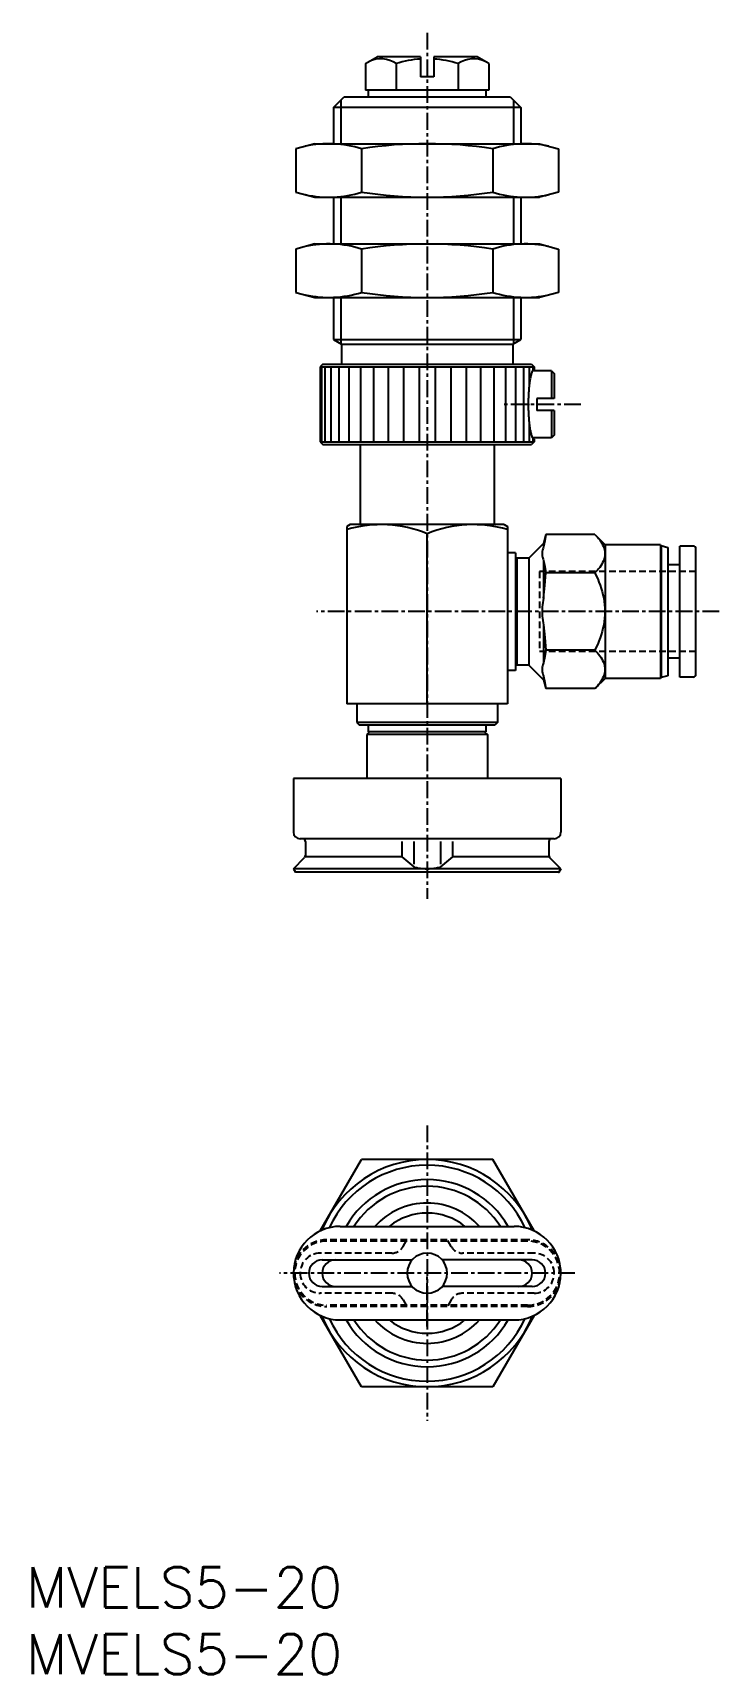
# Model space of a CAD drawing. Extents: x 1 to 52, y 0 to 123.
import ezdxf

# ---------------------------------------------------------------- set-up
doc = ezdxf.new("R2010")
doc.units = 0
doc.linetypes.add('CENTER', pattern=[2, 1.25, -0.25, 0.25, -0.25])
doc.linetypes.add('DASHED', pattern=[0.75, 0.5, -0.25])
doc.layers.get('0').update_dxf_attribs({"linetype": 'CONTINUOUS'})
doc.layers.add('CENTER', color=1, linetype='CENTER')
doc.styles.get("Standard").update_dxf_attribs({"font": 'txt.shx'})

# ---------------------------------------------------------------- blocks, each defined once
blk = doc.blocks.new('*U12')
at = {"color": 7, "linetype": 'CONTINUOUS'}
blk.add_text('MVELS5-20', height=3, dxfattribs=at).set_placement((0, 0))
blk = doc.blocks.new('*U13')
at = {"color": 7, "linetype": 'CONTINUOUS'}
blk.add_text('MVELS5-20', height=3, dxfattribs=at).set_placement((0, 5))

msp = doc.modelspace()

# ---------------------------------------------------------------- linework, layer by layer
at = {"color": 7, "linetype": 'CONTINUOUS'}
for p, q in [((25.38, 120.5), (26.25, 121)), ((25.38, 120.5), (25.38, 118.5)), ((29.5, 121), (26.25, 121)), ((27.69, 120.5), (27.69, 118.5)), ((29.5, 121), (29.5, 119.5)), ((33.75, 121), (30.5, 121)), ((30.5, 121), (30.5, 119.5)), ((32.31, 120.5), (32.31, 118.5)), ((34.62, 120.5), (33.75, 121)), ((34.62, 120.5), (34.62, 118.5)), ((30.5, 119.5), (29.5, 119.5)), ((23, 117.2), (23.8, 118)), ((23.8, 118), (36.2, 118)), ((34.62, 118.5), (25.38, 118.5)), ((25.6, 118.5), (25.6, 118)), ((34.4, 118.5), (34.4, 118)), ((36.2, 118), (37, 117.2)), ((23, 117.2), (23, 114.5)), ((37, 117.2), (23, 117.2)), ((23.54, 117.74), (23.54, 114.5)), ((36.46, 117.74), (36.46, 114.5)), ((37, 117.2), (37, 114.5)), ((21.6, 114.5), (20.19, 114.12)), ((21.6, 114.5), (38.4, 114.5)), ((38.4, 114.5), (39.81, 114.12)), ((20.19, 114.12), (20.19, 110.88)), ((25.09, 114.12), (25.09, 110.88)), ((34.91, 114.12), (34.91, 110.88)), ((39.81, 114.12), (39.81, 110.88)), ((20.19, 110.88), (21.6, 110.5)), ((39.81, 110.88), (38.4, 110.5)), ((21.6, 110.5), (38.4, 110.5)), ((23, 110.5), (23, 107)), ((23.54, 110.5), (23.54, 107)), ((36.46, 110.5), (36.46, 107)), ((37, 110.5), (37, 107)), ((21.6, 107), (20.19, 106.62)), ((21.6, 107), (38.4, 107)), ((38.4, 107), (39.81, 106.62)), ((20.19, 106.62), (20.19, 103.38)), ((25.09, 106.62), (25.09, 103.38)), ((34.91, 106.62), (34.91, 103.38)), ((39.81, 106.62), (39.81, 103.38)), ((20.19, 103.38), (21.6, 103)), ((39.81, 103.38), (38.4, 103)), ((21.6, 103), (38.4, 103)), ((23, 103), (23, 99.85)), ((23.54, 103), (23.54, 99.53)), ((36.46, 103), (36.46, 99.53)), ((37, 103), (37, 99.85)), ((23, 99.85), (23.6, 99.5)), ((23, 99.85), (37, 99.85)), ((23.6, 99.5), (36.4, 99.5)), ((23.6, 99.5), (23.6, 98)), ((36.4, 99.5), (37, 99.85)), ((36.4, 99.5), (36.4, 98)), ((22.2, 98), (22, 97.8)), ((22, 97.8), (22, 92.2)), ((22, 97.8), (38, 97.8)), ((22.09, 97.8), (22.09, 92.2)), ((22.2, 98), (37.8, 98)), ((22.36, 97.8), (22.36, 92.2)), ((22.79, 97.8), (22.79, 92.2)), ((23.39, 97.8), (23.39, 92.2)), ((24.14, 97.8), (24.14, 92.2)), ((25.01, 97.8), (25.01, 92.2)), ((26, 97.8), (26, 92.2)), ((27.08, 97.8), (27.08, 92.2)), ((28.22, 97.8), (28.22, 92.2)), ((29.4, 97.8), (29.4, 92.2)), ((30.6, 97.8), (30.6, 92.2)), ((31.78, 97.8), (31.78, 92.2)), ((32.92, 97.8), (32.92, 92.2)), ((34, 97.8), (34, 92.2)), ((34.99, 97.8), (34.99, 92.2)), ((35.86, 97.8), (35.86, 92.2)), ((36.61, 97.8), (36.61, 92.2)), ((37.21, 97.8), (37.21, 92.2)), ((37.64, 97.8), (37.64, 96.49)), ((37.8, 98), (38, 97.8)), ((39.3, 97.5), (37.88, 97.5)), ((37.91, 97.8), (37.91, 97.54)), ((38, 97.8), (38, 97.6)), ((39.3, 97.5), (39.5, 97.3)), ((39.3, 97.5), (39.3, 95.45)), ((39.5, 97.3), (39.5, 95.45)), ((39.5, 95.45), (38.2, 95.45)), ((38.2, 95.45), (38.2, 94.55)), ((37.64, 93.51), (37.64, 92.2)), ((39.5, 94.55), (38.2, 94.55)), ((39.3, 94.55), (39.3, 92.5)), ((39.5, 94.55), (39.5, 92.7)), ((22, 92.2), (22.2, 92)), ((22, 92.2), (38, 92.2)), ((38, 92.2), (37.8, 92)), ((39.3, 92.5), (37.88, 92.5)), ((37.91, 92.46), (37.91, 92.2)), ((38, 92.4), (38, 92.2)), ((39.5, 92.7), (39.3, 92.5)), ((22.2, 92), (37.8, 92)), ((25, 92), (25, 86)), ((35, 92), (35, 86)), ((24.25, 86), (24, 85.86)), ((35.75, 86), (24.25, 86)), ((35.75, 86), (36, 85.86)), ((24, 85.86), (24, 72.6)), ((30, 72.6), (30, 85.32)), ((36, 85.86), (36, 72.6)), ((38.88, 85.27), (38.7, 84.6)), ((42.53, 85.27), (38.88, 85.27)), ((42.53, 85.27), (43.3, 84.5)), ((36.6, 83.9), (36, 83.9)), ((36.6, 83.9), (36.6, 75.1)), ((38.7, 84.6), (37.6, 83.5)), ((38.7, 84.6), (38.7, 84.33)), ((43.3, 84.5), (43.3, 74.5)), ((47.46, 84.5), (43.3, 84.5)), ((47.46, 84.5), (47.5, 84.43)), ((47.46, 84.5), (47.46, 74.5)), ((47.5, 84.43), (47.5, 74.57)), ((47.5, 84.43), (48, 84.3)), ((48, 84.3), (48, 74.7)), ((48.9, 74.6), (48.9, 84.4)), ((49.9, 84.4), (48.9, 84.4)), ((50.1, 74.8), (50.1, 84.2)), ((36.7, 83.5), (36.6, 83.4)), ((37.6, 83.5), (36.7, 83.5)), ((36.7, 83.5), (36.7, 75.5)), ((37.6, 83.5), (37.6, 75.5)), ((38.7, 83.33), (38.7, 80.5)), ((42.53, 82.39), (38.88, 82.39)), ((48.9, 83), (48, 83)), ((38.7, 78.5), (38.7, 75.67)), ((42.53, 76.61), (38.88, 76.61)), ((36.6, 75.1), (36, 75.1)), ((36.7, 75.5), (36.6, 75.6)), ((37.6, 75.5), (36.7, 75.5)), ((37.6, 75.5), (38.7, 74.4)), ((48.9, 76), (48, 76)), ((38.7, 74.67), (38.7, 74.4)), ((38.7, 74.4), (38.88, 73.73)), ((42.53, 73.73), (38.88, 73.73)), ((43.3, 74.5), (42.53, 73.73)), ((47.46, 74.5), (43.3, 74.5)), ((47.5, 74.57), (47.46, 74.5)), ((48, 74.7), (47.5, 74.57)), ((49.9, 74.6), (48.9, 74.6)), ((36, 72.6), (24, 72.6)), ((24.75, 72.6), (24.75, 71.2)), ((35.25, 72.6), (35.25, 71.2)), ((35.25, 71.2), (24.75, 71.2)), ((24.75, 71.2), (24.95, 71)), ((35.05, 71), (24.95, 71)), ((25.7, 70.5), (25.5, 70.3)), ((25.5, 70.3), (25.5, 67)), ((34.5, 70.3), (25.5, 70.3)), ((25.6, 71), (25.6, 70.5)), ((34.4, 70.5), (25.6, 70.5)), ((34.3, 70.5), (34.5, 70.3)), ((34.4, 71), (34.4, 70.5)), ((34.5, 70.3), (34.5, 67)), ((35.25, 71.2), (35.05, 71)), ((20, 67), (20, 63)), ((40, 67), (20, 67)), ((40, 67), (40, 63)), ((39.5, 62.5), (20.5, 62.5)), ((20.9, 62.3), (20.9, 61.24)), ((28.1, 62.3), (28.1, 61.16)), ((29, 62.3), (29, 60.6)), ((31, 62.3), (31, 60.6)), ((31.9, 62.3), (31.9, 61.16)), ((39.1, 62.3), (39.1, 61.24)), ((20, 60.26), (20.84, 61.1)), ((40, 60.26), (20, 60.26)), ((20, 60.26), (20.15, 60)), ((28.1, 61.16), (20.9, 61.16)), ((28.1, 61.16), (29, 60.39)), ((31.9, 61.16), (31, 60.39)), ((39.1, 61.16), (31.9, 61.16)), ((40, 60.26), (39.16, 61.1)), ((40, 60.26), (39.85, 60)), ((39.85, 60), (20.15, 60)), ((22.01, 33.17), (25.09, 38.5)), ((34.91, 38.5), (25.09, 38.5)), ((37.99, 33.17), (34.91, 38.5)), ((23.5, 33.5), (36.5, 33.5)), ((25.09, 21.5), (22.01, 26.83)), ((23.5, 26.5), (36.5, 26.5)), ((37.99, 26.83), (34.91, 21.5)), ((34.91, 21.5), (25.09, 21.5))]:
    msp.add_line(p, q, dxfattribs=at)
at = {"color": 3, "linetype": 'DASHED'}
for p, q in [((38.4, 82.5), (38.4, 76.5)), ((50.1, 82.5), (38.4, 82.5)), ((50.1, 76.5), (38.4, 76.5)), ((37.5, 32.5), (22.5, 32.5)), ((37.5, 32.4), (22.5, 32.4)), ((28.21, 32), (28.5, 32.5)), ((31.79, 32), (31.5, 32.5)), ((27.35, 31.5), (22, 31.5)), ((38, 31.5), (32.65, 31.5)), ((27.35, 28.5), (22, 28.5)), ((38, 28.5), (32.65, 28.5)), ((37.5, 27.6), (22.5, 27.6)), ((37.5, 27.5), (22.5, 27.5)), ((28.21, 28), (28.5, 27.5)), ((31.79, 28), (31.5, 27.5))]:
    msp.add_line(p, q, dxfattribs=at)
at = {"color": 3, "linetype": 'CONTINUOUS'}
for p, q in [((22.15, 31), (28.88, 31)), ((37.85, 31), (31.12, 31)), ((22.15, 29), (28.88, 29)), ((37.85, 29), (31.12, 29))]:
    msp.add_line(p, q, dxfattribs=at)
at = {"color": 7, "linetype": 'CONTINUOUS'}
for points in [[(38, 97.6, 0.049127), (37.92, 97.55, 0.049127), (37.83, 97.4, 0.049127), (37.76, 97.16, 0.049127), (37.69, 96.84, 0.049127), (37.64, 96.44, 0.049127), (37.6, 95.99, 0.049127), (37.57, 95.51, 0.049127), (37.57, 95, 0.049127), (37.57, 94.49, 0.049127), (37.6, 94.01, 0.049127), (37.64, 93.56, 0.049127), (37.69, 93.16, 0.049127), (37.76, 92.84, 0.049127), (37.83, 92.6, 0.049127), (37.92, 92.45, 0.049127), (38, 92.4, -1)], [(42.53, 85.27, -0.103305), (43.18, 84.37, -0.21661), (43.18, 83.29, -0.103324), (42.53, 82.39)], [(38.7, 84.33, 0.060435), (38.61, 84, 0.069464), (38.61, 83.66, 0.060469), (38.7, 83.33)], [(42.53, 82.39, -0.076016), (43.2, 80.5, -0.096022), (43.2, 78.5, -0.076035), (42.53, 76.61)], [(38.7, 80.5, 0.032366), (38.61, 79.84, 0.033624), (38.61, 79.16, 0.032373), (38.7, 78.5)], [(42.53, 76.61, -0.103304), (43.18, 75.71, -0.216609), (43.18, 74.63, -0.103325), (42.53, 73.73)], [(38.7, 75.67, 0.060435), (38.61, 75.34, 0.069463), (38.61, 75, 0.060469), (38.7, 74.67)], [(29, 60.39, 0.017322), (29.11, 60.36, 0.017322), (29.23, 60.34, 0.017322), (29.35, 60.31, 0.017322), (29.48, 60.29, 0.017322), (29.61, 60.28, 0.017322), (29.74, 60.27, 0.017322), (29.87, 60.26, 0.017322), (30, 60.26, 0.017322), (30.13, 60.26, 0.017322), (30.26, 60.27, 0.017322), (30.39, 60.28, 0.017322), (30.52, 60.29, 0.017322), (30.64, 60.31, 0.017322), (30.77, 60.34, 0.017322), (30.88, 60.36, 0.017322), (31, 60.4, -1)]]:
    msp.add_lwpolyline(points, format="xyb", dxfattribs=at)
for points in [[(38.88, 85.27), (38.79, 84.8), (38.7, 84.33)], [(38.7, 83.33), (38.79, 82.86), (38.88, 82.39)], [(38.7, 80.5), (38.79, 81.45), (38.88, 82.39)], [(38.7, 78.5), (38.79, 77.55), (38.88, 76.61)], [(38.88, 76.61), (38.79, 76.14), (38.7, 75.67)], [(38.7, 74.67), (38.79, 74.2), (38.88, 73.73)]]:
    msp.add_lwpolyline(points, dxfattribs=at)
for centre, radius, start, end in [((26.54, 118.81), 2.04, 55.6158, 115.6158), ((30, 113.21), 7.64, 93.7511, 107.588), ((30, 113.21), 7.64, 72.412, 86.2489), ((33.46, 118.81), 2.04, 64.3843, 124.3842), ((22.64, 106.37), 8.13, 72.433, 102.4323), ((30, 82.55), 31.95, 81.1646, 98.8354), ((37.36, 106.37), 8.13, 77.5671, 107.567), ((22.64, 118.63), 8.13, 257.5671, 287.567), ((30, 142.45), 31.95, 261.1646, 278.8354), ((37.36, 118.63), 8.13, 252.433, 282.4322), ((22.64, 98.87), 8.13, 72.433, 102.4323), ((30, 75.05), 31.95, 81.1646, 98.8354), ((37.36, 98.87), 8.13, 77.5671, 107.567), ((22.64, 111.13), 8.13, 257.5671, 287.567), ((30, 134.95), 31.95, 261.1646, 278.8354), ((37.36, 111.13), 8.13, 252.433, 282.4322), ((26.54, 76.84), 9.16, 67.7807, 106.0709), ((33.46, 76.84), 9.16, 73.9291, 112.2193), ((49.9, 84.2), 0.2, 0, 90), ((49.9, 74.8), 0.2, 270, 0), ((20.5, 63), 0.5, 180, 270), ((39.5, 63), 0.5, 270, 0), ((20.7, 62.3), 0.2, 0, 90), ((39.3, 62.3), 0.2, 90, 180), ((20.7, 61.24), 0.2, 315, 0), ((39.3, 61.24), 0.2, 180, 225), ((30, 30), 8.5, 22.2804, 157.7196), ((30, 30), 8.08, 24.8699, 155.1301), ((30, 30), 7, 30, 150), ((30, 30), 6.5, 32.579, 147.421), ((30, 30), 5.25, 41.8103, 138.1897), ((30, 30), 4.5, 51.0576, 128.9424), ((23.5, 30), 3.5, 90, 180), ((36.5, 30), 3.5, 0, 90), ((30, 30), 1.5, 0, 180), ((23.5, 30), 3.5, 180, 270), ((30, 30), 1.5, 180, 0), ((36.5, 30), 3.5, 270, 0), ((30, 30), 8.5, 202.2804, 337.7196), ((30, 30), 8.08, 204.8699, 335.1301), ((30, 30), 7, 210, 330), ((30, 30), 6.5, 212.579, 327.421), ((30, 30), 5.25, 221.8103, 318.1897), ((30, 30), 4.5, 231.0576, 308.9424)]:
    msp.add_arc(centre, radius, start, end, dxfattribs=at)
at = {"color": 3, "linetype": 'DASHED'}
for centre, radius, start, end in [((22.5, 30), 2.5, 90, 180), ((22.5, 30), 2.4, 90, 180), ((27.35, 32.5), 1, 270, 330), ((32.65, 32.5), 1, 210, 270), ((37.5, 30), 2.5, 0, 90), ((37.5, 30), 2.4, 0, 90), ((22, 30), 1.5, 90, 180), ((38, 30), 1.5, 0, 90), ((22.5, 30), 2.5, 180, 270), ((22.5, 30), 2.4, 180, 270), ((22, 30), 1.5, 180, 270), ((37.5, 30), 2.5, 270, 0), ((37.5, 30), 2.4, 270, 0), ((38, 30), 1.5, 270, 0), ((27.35, 27.5), 1, 30, 90), ((32.65, 27.5), 1, 90, 150)]:
    msp.add_arc(centre, radius, start, end, dxfattribs=at)
at = {"color": 3, "linetype": 'CONTINUOUS'}
for centre, start, end in [((22.15, 30), 90, 180), ((23.15, 30), 90, 180), ((36.85, 30), 0, 90), ((37.85, 30), 0, 90), ((22.15, 30), 180, 270), ((23.15, 30), 180, 270), ((36.85, 30), 270, 0), ((37.85, 30), 270, 0)]:
    msp.add_arc(centre, 1, start, end, dxfattribs=at)
at = {"color": 7, "linetype": 'CONTINUOUS'}
for p in [(30, 60), (39.85, 60)]:
    msp.add_point(p, dxfattribs=at)
at = {"layer": 'CENTER', "color": 1, "linetype": 'CENTER'}
for p, q in [((30, 122.8), (30, 58.01)), ((41.5, 95), (35.57, 95)), ((51.83, 79.5), (21.72, 79.5)), ((30, 41.04), (30, 18.96)), ((41.04, 30), (18.96, 30)), ((30, 26), (30, 30))]:
    msp.add_line(p, q, dxfattribs=at)

# ---------------------------------------------------------------- block references
at = {"color": 7, "linetype": 'CONTINUOUS'}
for name in ['*U13', '*U12']:
    msp.add_blockref(name, (0, 0), dxfattribs=at)

doc.saveas('drawing.dxf')
